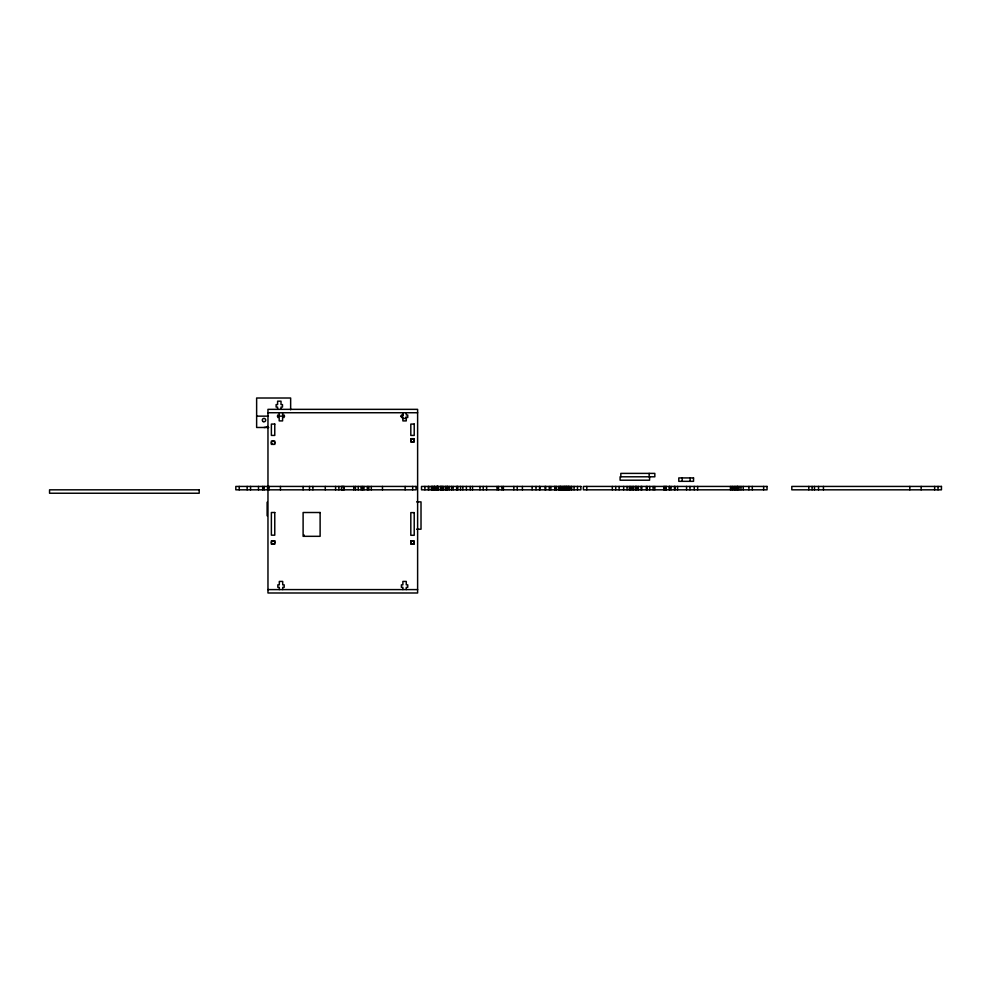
<?xml version="1.0" encoding="UTF-8"?>
<svg xmlns="http://www.w3.org/2000/svg" width="991" height="991" viewBox="0 0 991 991"><rect width="100%" height="100%" fill="white"/><g stroke="black" fill="none" stroke-linecap="round" stroke-linejoin="round"><path stroke-width="1.49" d="M267.966 412.739L417.62 412.739M256.632 416.146L268.425 416.146M277.269 416.146L284.64 416.146M400.612 416.146L402.879 416.146L402.879 412.739M402.656 418.413L406.05 418.413L406.05 416.938M268.722 427.48L256.632 427.48L256.632 398.01L290.648 398.01L290.648 409.791M410.819 438.815L414.213 438.815M416.641 501.88L421.014 501.88L421.014 529.206L416.641 529.206M410.819 540.962L414.213 540.851L414.213 544.245L410.819 544.245L410.819 540.851M267.966 589.595L417.62 589.595M938.043 486.432L938.043 489.827M934.649 486.432L934.649 489.827M921.159 486.432L921.159 489.827M909.825 486.432L909.825 489.827M823.434 486.432L823.434 489.827M818.529 486.432L818.529 489.827M814.478 486.432L814.478 489.827M812.1 486.432L812.1 489.827M808.805 486.432L808.805 489.827M763.64 486.432L763.64 489.827M752.305 486.432L752.305 489.827M748.911 486.432L748.911 489.827M743.238 486.432L743.238 489.827M740.971 486.432L740.971 489.827M739.038 486.432L739.038 489.827M737.688 486.432L737.688 489.827M737.564 486.432L737.564 489.827M736.771 486.432L736.771 489.827M735.297 486.432L735.297 489.827M734.281 486.432L734.281 489.827M732.807 486.432L732.807 489.827M731.903 486.432L731.903 489.827M730.429 486.432L730.429 489.827M697.664 486.432L697.664 489.827M694.257 486.432L694.257 489.827M690.132 477.922L690.132 481.329M689.959 486.432L689.959 489.827M686.552 486.432L686.552 489.827M682.192 477.922L682.192 481.329M677.596 486.432L677.596 489.827M674.982 486.432L674.982 489.827M674.499 486.432L674.499 489.827M671.018 486.432L671.018 489.827M669.544 486.432L669.544 489.827M669.321 486.432L669.321 489.827M666.15 486.432L666.15 489.827M665.915 486.432L665.915 489.827M664.676 486.432L664.676 489.827M663.772 486.432L663.772 489.827M654.816 486.432L654.816 489.827M653.131 486.432L653.131 489.827M649.737 486.432L649.737 489.827M649.576 476.795L649.576 480.201L620.093 480.201L620.093 476.795L654.828 476.795L654.828 473.388L620.824 473.388L620.824 476.795M649.167 473.388L649.167 476.795M647.185 486.432L647.185 489.827M646.33 486.432L646.33 489.827M641.796 486.432L641.796 489.827M641.09 486.432L641.09 489.827M638.39 486.432L638.39 489.827M636.903 486.432L636.903 489.827M636.123 486.432L636.123 489.827M635.541 486.432L635.541 489.827M633.571 486.432L633.571 489.827M632.134 486.432L632.134 489.827M630.66 486.432L630.66 489.827M629.322 486.432L629.322 489.827M627.055 486.432L627.055 489.827M623.661 486.432L623.661 489.827M619.127 486.432L619.127 489.827M615.721 486.432L615.721 489.827M612.327 486.432L612.327 489.827M586.796 486.432L586.796 489.827M577.48 486.432L577.48 489.827M574.074 486.432L574.074 489.827M571.646 486.432L571.646 489.827M571.014 486.432L571.15 489.827M569.54 486.432L569.54 489.827M568.413 486.432L568.413 489.827M568.252 486.432L568.252 489.827M567.756 486.432L567.756 489.827M566.257 486.432L566.257 489.827M566.146 486.432L566.146 489.827M565.985 486.432L565.985 489.827M564.783 486.432L564.672 489.827M564.35 486.432L564.35 489.827M563.483 486.432L563.483 489.827M562.578 486.432L562.578 489.827M561.29 486.432L561.29 489.827M560.584 486.432L560.584 489.827M560.088 486.432L560.088 489.827M559.816 486.432L559.816 489.827M558.676 486.432L558.676 489.827M556.409 486.432L556.521 489.827M555.059 486.432L554.935 489.827M554.799 486.432L554.799 489.827M550.86 486.432L550.86 489.827M549.249 486.432L549.249 489.827M545.731 486.432L545.731 489.827M545.075 486.432L545.075 489.827M539.909 486.432L539.909 489.827M539.525 486.432L539.525 489.827M536.007 486.432L536.007 489.827M532.13 486.432L532.13 489.827M522.406 486.432L522.406 489.827M517.228 486.432L517.228 489.827M513.834 486.432L513.834 489.827M503.403 486.432L503.403 489.827M501.929 486.432L501.929 489.827M498.523 486.432L498.523 489.827M497.048 486.432L497.048 489.827M486.618 486.432L486.618 489.827M483.224 486.432L483.224 489.827M479.978 486.432L479.978 489.827M472.521 486.432L472.521 489.827M470.254 486.432L470.254 489.827M466.377 486.432L466.377 489.827M462.859 486.432L462.859 489.827M460.555 486.432L460.555 489.827M457.78 486.432L457.78 489.827M457.309 486.432L457.309 489.827M456.653 486.432L456.653 489.827M453.135 486.432L453.135 489.827M451.524 486.432L451.524 489.827M449.208 486.432L449.208 489.827M447.585 486.432L447.585 489.827M447.337 486.432L447.337 489.827M445.975 486.432L445.975 489.827M445.863 486.432L445.863 489.827M443.708 486.432L443.708 489.827M442.457 486.432L442.568 489.827M441.8 486.432L441.8 489.827M441.094 486.432L441.094 489.827M440.376 486.432L440.376 489.827M438.034 486.432L438.034 489.827M437.873 486.432L437.873 489.827M437.712 486.432L437.712 489.827M437.601 486.432L437.601 489.827M436.969 486.432L436.969 489.827M434.64 486.432L434.64 489.827M434.479 486.432L434.479 489.827M433.971 486.432L433.971 489.827M432.844 486.432L432.844 489.827M432.212 486.432L432.212 489.827M431.37 486.432L431.37 489.827M428.806 486.432L428.806 489.827M428.31 486.432L428.31 489.827M424.904 486.432L424.904 489.827M412.677 486.432L412.677 489.827M406.273 412.739L406.273 415.006L407.747 415.006L407.747 417.508L406.273 417.508L406.273 420.902L402.879 420.902L402.879 417.508L401.516 417.508L401.516 415.006L402.99 415.006L402.99 412.739M406.273 589.595L406.273 587.329L407.747 587.329L407.747 584.839L406.273 584.839L406.273 581.432L402.879 581.432L402.879 584.839L401.405 584.839L401.405 587.329L402.879 587.329L402.879 589.595M405.146 486.432L405.146 489.827M382.476 486.432L382.476 489.827M371.303 486.432L371.303 489.827M368.801 486.432L368.801 489.827M367.327 486.432L367.327 489.827M363.932 486.432L363.932 489.827M362.458 486.432L362.458 489.827M361.096 486.432L361.096 489.827M358.259 486.432L358.259 489.827M355.422 486.432L355.422 489.827M353.762 486.432L353.762 489.827M344.088 486.432L344.088 489.827M341.635 486.432L341.635 489.827M338.872 486.432L338.872 489.827M335.59 486.432L335.59 489.827M325.271 486.432L325.271 489.827M312.908 486.432L312.908 489.827M309.514 486.432L309.514 489.827M304.249 535.066L304.249 536.317M303.11 486.432L303.11 489.827M282.596 412.739L282.596 415.006L284.07 415.006L284.07 417.508L282.596 417.508L282.596 420.902L279.189 420.902L279.189 417.508L277.839 417.508L277.839 415.006L279.313 415.006L279.313 412.739M282.708 589.595L282.708 587.329L284.182 587.329L284.182 584.839L282.708 584.839L282.708 581.432L279.313 581.432L279.313 584.839L277.839 584.839L277.839 587.329L279.313 587.329L279.313 589.595M281.01 409.345L281.01 407.078L282.485 407.078L282.485 404.576L281.01 404.576L281.01 401.182L277.604 401.182L277.604 404.576L276.13 404.576L276.13 407.078L277.604 407.078L277.604 409.345M280.441 486.432L280.441 489.827M274.767 444.488L274.767 441.082L271.373 441.082L271.373 444.488M269.044 486.432L269.044 489.827M267.966 486.556L267.966 409.345L417.62 409.345L417.62 592.99L267.966 592.99L267.966 489.628M267.57 486.432L267.57 489.827M267.124 502.189L267.124 515.791M264.163 486.432L264.163 489.827M262.689 486.432L262.689 489.827M258.502 486.432L258.502 489.827M250.562 486.432L250.562 489.827M247.155 486.432L247.155 489.827M239.227 486.432L239.227 489.827M267.681 426.489A7.371 7.371 0 0 1 264.002 427.48M344.261 488.984A1.697 1.697 0 0 1 341.325 488.984M341.585 486.928A1.697 1.697 0 0 1 344.001 486.928M274.767 424.074L271.373 424.074L271.373 435.421L274.767 435.421L274.767 424.074M414.213 424.074L410.819 424.074L410.819 435.421L414.213 435.421L414.213 424.074M414.213 438.703L410.819 438.703L410.819 442.11L414.213 442.11L414.213 438.703M693.539 477.922L678.798 477.922L678.798 481.329L693.539 481.329L693.539 477.922M416.084 486.432L235.821 486.432L235.821 489.827L416.084 489.827L416.084 486.432M580.875 486.432L421.509 486.432L421.509 489.827L580.875 489.827L580.875 486.432M767.046 486.432L583.389 486.432L583.389 489.827L767.046 489.827L767.046 486.432M941.45 486.432L791.809 486.432L791.809 489.827L941.45 489.827L941.45 486.432M199.191 489.827L49.55 489.827L49.55 493.233L199.191 493.233L199.191 489.827M274.767 512.508L271.373 512.508L271.373 535.177L274.767 535.177L274.767 512.508M320.118 512.508L303.11 512.508L303.11 536.317L320.118 536.317L320.118 512.508M414.213 512.62L410.819 512.62L410.819 535.289L414.213 535.289L414.213 512.62M274.767 540.851L271.373 540.851L271.373 544.245L274.767 544.245L274.767 540.851M436.238 489.827L436.238 486.432L436.127 489.827M263.148 421.584A1.697 1.697 0 0 0 265.699 420.11A1.697 1.697 0 0 0 263.148 418.636A1.697 1.697 0 0 0 263.148 421.584M411.661 441.875A1.697 1.697 0 0 0 414.213 440.4A1.697 1.697 0 0 0 411.661 438.926A1.697 1.697 0 0 0 411.661 441.875M411.661 544.022A1.697 1.697 0 0 0 414.213 542.548A1.697 1.697 0 0 0 411.661 541.074A1.697 1.697 0 0 0 411.661 544.022M272.228 444.253A1.697 1.697 0 0 0 274.767 442.779A1.697 1.697 0 0 0 272.228 441.317A1.697 1.697 0 0 0 272.228 444.253M272.228 544.022A1.697 1.697 0 0 0 274.767 542.548A1.697 1.697 0 0 0 272.228 541.074A1.697 1.697 0 0 0 272.228 544.022"/></g></svg>
